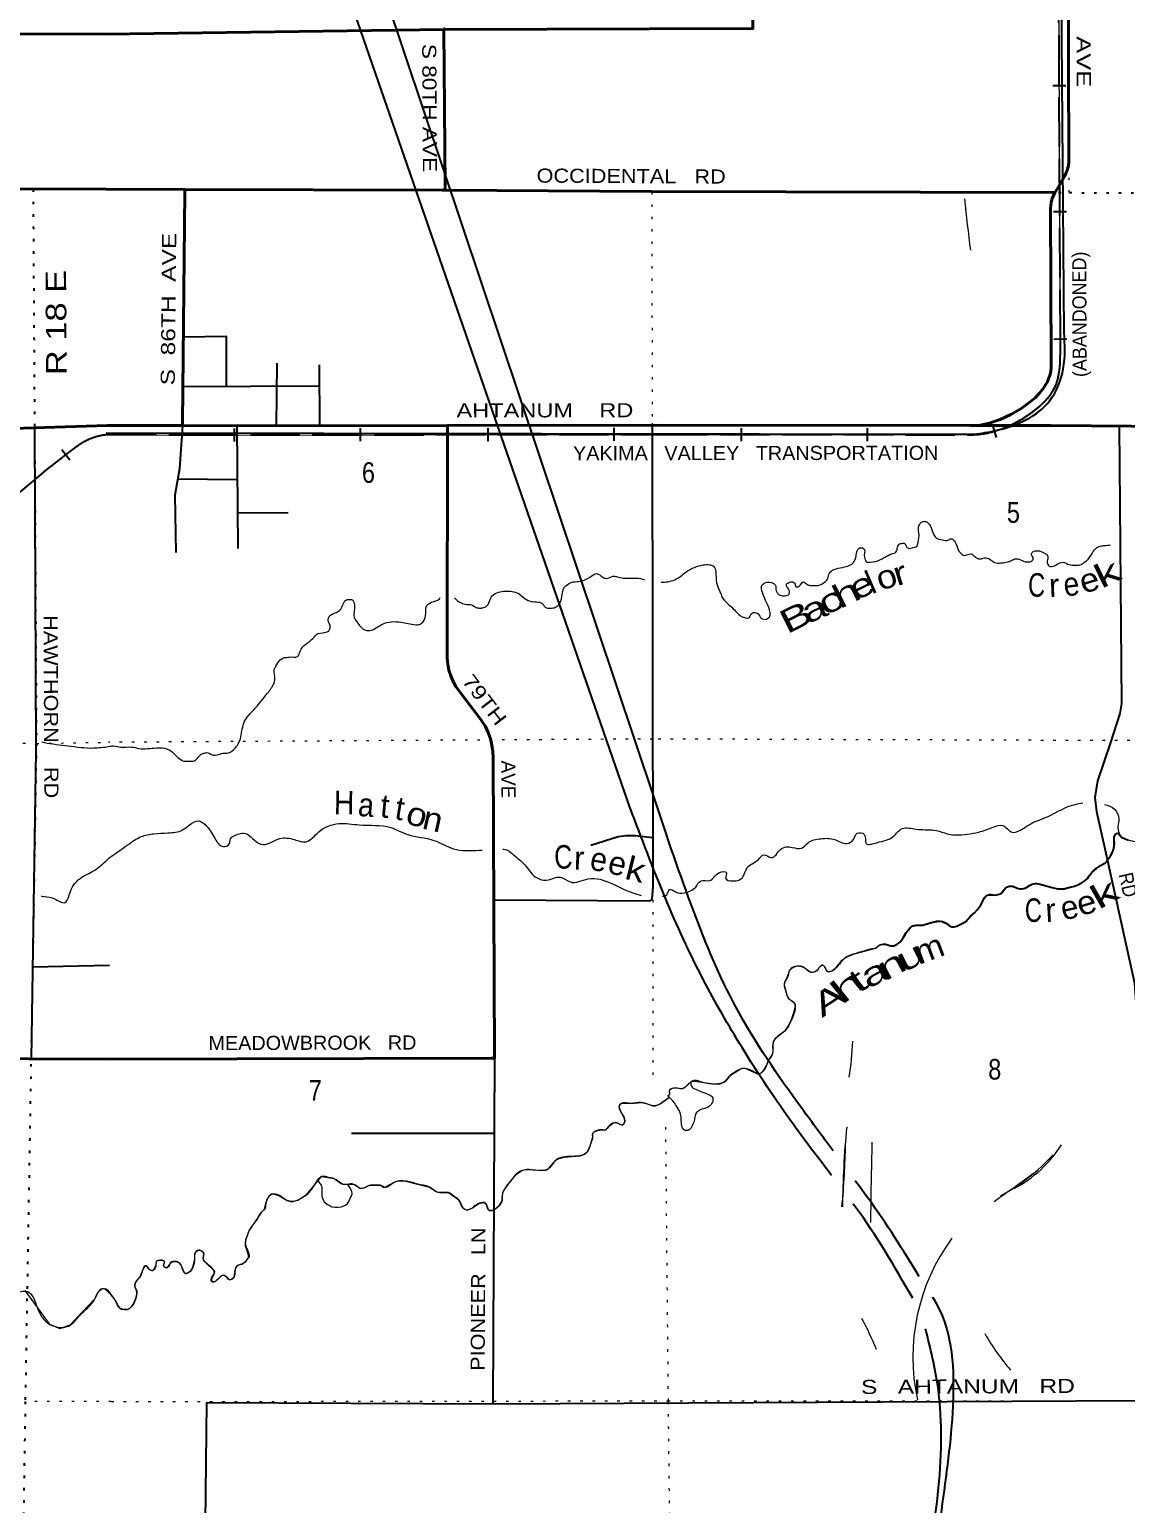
# Model space of a CAD drawing. Header units: feet. Extents: x -6 to 252658, y -374658 to -170635.
# Drawn here: x 93999 to 103324, y -353948 to -341405 of the extents above; entities that cross this region are included whole.
import ezdxf

# ---------------------------------------------------------------- set-up
doc = ezdxf.new("R2010")
doc.units = ezdxf.units.FT
doc.header["$LTSCALE"] = 70
for name, pattern in [('DOT_DASHED', [7.7, 5, -1.2, 0.3, -1.2]), ('DOTTED', [1.5, 0.3, -1.2]), ('LONG_DASHED', [7.5, 6, -1.5])]:
    doc.linetypes.add(name, pattern=pattern)
for name, color, linetype, lineweight in [('26', 7, 'Continuous', 40), ('27', 7, 'Continuous', 13), ('29', 7, 'Continuous', 25), ('30', 7, 'Continuous', 13), ('34', 7, 'Continuous', 25), ('39', 7, 'Continuous', 13), ('44', 7, 'DOT_DASHED', 13), ('55', 7, 'Continuous', 13), ('56', 7, 'Continuous', 13), ('57', 7, 'Continuous', 13), ('58', 7, 'Continuous', 13), ('6', 7, 'DOTTED', 25), ('63', 7, 'Continuous', 25), ('7', 7, 'DOTTED', 13)]:
    doc.layers.add(name, color=color, linetype=linetype, lineweight=lineweight)
doc.layers.add('41', color=7, linetype='Continuous')

msp = doc.modelspace()

# ---------------------------------------------------------------- linework, layer by layer
at = {"layer": '26'}
for p, q in [((92118.69, -341438.65), (94646.38, -341445.63)), ((97524.2, -341406.76), (94646.37, -341445.78)), ((102728.13, -342793.03), (102722.86, -342793.01)), ((95299.56, -344776.56), (94660.11, -344774.26))]:
    msp.add_line(p, q, dxfattribs=at)
for points in [[(97524.2, -341406.76), (100153.7, -341396.61), (100164.48, -340085.73)], [(102722.86, -342793.01), (102724.43, -342789.94), (102740.91, -342764.63), (102807.41, -342649.97), (102816.77, -342630.89), (102827.63, -342602.65), (102835.47, -342573.43), (102840.22, -342543.55), (102841.82, -342513.34), (102831.98, -340096.31)], [(97536.62, -342773.81), (97536.39, -342748.75), (97524.2, -341406.76)], [(89521.43, -342765.97), (92152.04, -342758.75), (94651.82, -342765.65)], [(97536.62, -342773.81), (97511, -342773.67), (95319.91, -342767.52), (94651.82, -342765.65)], [(95299.56, -344776.56), (95299.84, -344748.34), (95319.69, -342789.16), (95319.91, -342767.52)], [(102722.86, -342793.01), (99291.24, -342783.08), (97536.62, -342773.81)], [(102072.04, -344775.36), (102100.31, -344769.04), (102164.42, -344754.69), (102258.15, -344723.54), (102348.11, -344682.76), (102433.31, -344632.8), (102512.82, -344574.21), (102554.68, -344539.29), (102592.66, -344500.19), (102626.35, -344457.33), (102643.89, -344429.46), (102659.1, -344404.41), (102669.31, -344379.46), (102679.07, -344350.45), (102687.06, -344314.7), (102691.27, -344278.3), (102691.65, -344241.67), (102685.77, -342925.63), (102687.24, -342904.03), (102692, -342874.2), (102699.84, -342845.03), (102710.7, -342816.84), (102722.86, -342793.01)], [(88734.54, -345614.11), (88818.61, -345598.26), (89438.22, -345459.72), (89623.33, -345418.72), (89869.91, -345371.11), (91213.49, -345163.24), (91247.52, -345156.95), (91582.78, -345081.84), (92184.91, -344923.06), (92230.62, -344910.33), (92461.48, -344861.46), (92696.18, -344836.99), (94660.11, -344774.26)], [(94682.37, -350167.41), (97927.51, -350157.58), (97956.53, -350157.49), (97956.39, -350132.5), (97942.74, -347605.07), (97941.15, -347549.35), (97933.75, -347494.11), (97920.61, -347439.94), (97901.89, -347387.45), (97877.77, -347337.19), (97848.54, -347289.74), (97838.48, -347275.67), (97656.71, -347038.73), (97627.38, -346996.94), (97602.57, -346952.32), (97582.57, -346905.35), (97567.58, -346856.54), (97557.78, -346806.44), (97553.27, -346755.59), (97553.12, -346724.99), (97553.1, -346724.79), (97555.37, -344799.92), (97555.4, -344774.1)], [(95299.56, -344776.56), (95354.88, -344776.76), (97555.4, -344774.1)], [(102072.04, -344775.36), (102001.72, -344775.27), (99352.79, -344771.92), (97555.4, -344774.1)], [(106797.58, -344809.97), (102687.32, -344776.14), (102072.04, -344775.36)], [(94682.37, -350167.41), (89158.3, -350143.04), (88719.32, -350141.11), (88693.14, -350140.99)]]:
    msp.add_lwpolyline(points, dxfattribs=at)
at = {"layer": '29'}
for p, q in [((96103.74, -344245.23), (96096.19, -344779.14)), ((96462.52, -344259.01), (96465.35, -344775.42)), ((95302.93, -344443.72), (96460.74, -344438.89)), ((95761.72, -344776.27), (95770.62, -345822.76)), ((95260.72, -345229.06), (95765.62, -345235.24)), ((95768.04, -345519.1), (96200.64, -345515.65)), ((94025.66, -349381.12), (94679.07, -349368.08)), ((97956.53, -350157.49), (97940.12, -353101.27)), ((96739.37, -350796.42), (97952.97, -350795.73))]:
    msp.add_line(p, q, dxfattribs=at)
for points in [[(95673.61, -344442.17), (95673.61, -344017.14), (95307.18, -344023.88)], [(103268.82, -344780.93), (103289.59, -347139.49), (103275.01, -347226.71), (103192.99, -347480.13), (103085.97, -347797.97), (103063.77, -347939.98), (103076.25, -348058.2), (103160.8, -348440.94), (103401.29, -349521.33), (103414.66, -349723.17), (103442.77, -350450.93), (103455.19, -353074.23), (97960.61, -353101.17), (95504.28, -353091.43), (95491.37, -354361), (94699.68, -354362.88)], [(95299.56, -344776.56), (95276.1, -345142.63), (95235.75, -345369.35), (95243.81, -345855.36)], [(97949.26, -348811.83), (99275.12, -348818.45), (99293.12, -348807.02), (99299.57, -348776.89), (99303.87, -348695.12), (99298.47, -344771.85)], [(94040.59, -344794.05), (94054.15, -347545.53), (94013.49, -350165.02)], [(98774.04, -348346.49), (99007.09, -348271.22), (99075.43, -348263.55), (99151.18, -348262.61), (99303.3, -348281.24)]]:
    msp.add_lwpolyline(points, dxfattribs=at)
at = {"layer": '34'}
for p, q in [((99318.94, -347958.14), (94640.92, -334006.14)), ((99109.45, -348030.32), (94626.98, -335083.38)), ((102802.51, -343982.74), (102742.2, -336705.02)), ((94651.81, -344838.29), (102059.68, -344848.56))]:
    msp.add_line(p, q, dxfattribs=at)
at = {"layer": '34', "lineweight": 13}
for p, q in [((102771.65, -344241.31), (102765.77, -342925.27)), ((94655.06, -344854.24), (95354.59, -344856.76)), ((95354.98, -344856.76), (99352.89, -344851.92)), ((99352.69, -344851.92), (102001.62, -344855.27)), ((94122.61, -345171.53), (91792.3, -347134.65))]:
    msp.add_line(p, q, dxfattribs=at)
msp.add_lwpolyline([(102765.77, -342925.27), (102741.77, -337553.85), (102733.66, -336644.16)], dxfattribs=at)
for centre, radius, start, end in [((102200.64, -344157.36), 600.78, 306.83045, 331.67567), ((101914.06, -343844.91), 1023.6, 281.58141, 309.38644), ((94711.41, -345353.88), 505.13, 96.0839, 127.3863), ((102005.24, -343974.52), 880.76, 269.76437, 277.53011), ((98981.42, -351138.89), 7695.28, 126.4943, 129.15351)]:
    msp.add_arc(centre, radius, start, end, dxfattribs=at)
at = {"layer": '34'}
for points in [[(102057.66, -344846.56), (102240.11, -344813.23), (102676.06, -344567.51), (102794.61, -344291.81), (102802.51, -343982.74)], [(100823.1, -351155.45), (100503.26, -350730.03), (100060.87, -350068.02), (99731.31, -349489.22), (99408.7, -348796), (99109.43, -348028.32)], [(100835.65, -350945.93), (100572.02, -350588.93), (100007.64, -349721.4), (99649.94, -348910.12), (99318.94, -347958.14)], [(101568.81, -352015.5), (101141.51, -351360.1), (101024.12, -351201.14)], [(101513.15, -352200.92), (101026.03, -351425.39), (101005.38, -351397.92)], [(100963.73, -360123.58), (100698.91, -359618.45), (100398.72, -358965.19), (100319.55, -358408.17), (100411.15, -357921.78), (100663.45, -357281.41), (101014.32, -356475.59), (101360.86, -355635.7), (101621.77, -354840.74), (101767.67, -353946.55), (101859.63, -353060.86), (101687.6, -352197.7), (101683.34, -352191.19)], [(101660.1, -361639.86), (101258.64, -361292.51), (100723.49, -360769.85), (100293.34, -360131.85), (100059.79, -359544.17), (99971.96, -358915), (100010.91, -358360.89), (100240.09, -357600.36), (100556.59, -356977.44), (100814.4, -356499.52), (101262.82, -355638.62), (101551.5, -354817.32), (101726.98, -353872.69), (101728.62, -352961.77), (101622.54, -352462.29)]]:
    msp.add_spline(points, degree=3, dxfattribs=at)
at = {"layer": '39'}
for points in [[(99373.28, -346108), (99430.19, -346104.69), (99540.5, -346056.3), (99586.59, -346020.08), (99731.01, -345961.58), (99785.21, -345959.47), (99815.34, -345969.44), (99839.6, -346043.65), (99849.83, -346131.94), (99876.07, -346196.12), (99890.21, -346232.21), (99986.79, -346334.38), (100063.24, -346402.46), (100089.35, -346410.44), (100097.39, -346412.43), (100117.46, -346412.38), (100141.48, -346376.21), (100179.6, -346368.11), (100197.69, -346378.11), (100225.88, -346416.18), (100270.06, -346422.11), (100298.11, -346397.97), (100300.05, -346365.86), (100271.77, -346285.62), (100227.33, -346165.29), (100227.28, -346141.21), (100259.33, -346113.05), (100311.53, -346110.94), (100347.73, -346142.98), (100347.75, -346148.99), (100355.88, -346193.13), (100369.97, -346211.17), (100406.13, -346223.13), (100450.29, -346219.04), (100462.31, -346208.97), (100464.26, -346184.88), (100448.14, -346154.82), (100438.04, -346126.73), (100456.07, -346112.65), (100494.2, -346106.55), (100508.28, -346116.55), (100514.34, -346132.6), (100516.37, -346144.64), (100546.48, -346142.57), (100580.53, -346106.37), (100620.73, -346130.38), (100648.85, -346136.34), (100654.87, -346136.33), (100709.08, -346136.22), (100769.23, -346103.98), (100791.26, -346075.84), (100805.21, -346031.65), (100843.28, -346001.48), (100983.72, -345961.05), (101005.78, -345944.95), (101021.78, -345920.83), (101041.68, -345840.51), (101055.69, -345820.42), (101085.79, -345816.34), (101099.87, -345826.34), (101102.03, -345896.58), (101110.11, -345918.65), (101112.13, -345924.67), (101126.21, -345936.67), (101154.32, -345938.63), (101226.56, -345922.43), (101334.84, -345868.02), (101370.94, -345851.89), (101384.9, -345809.71), (101402.91, -345781.57), (101416.96, -345779.54), (101441.04, -345777.49), (101453.11, -345787.49), (101463.2, -345813.57), (101487.31, -345821.55), (101527.44, -345811.43), (101533.46, -345811.42), (101563.44, -345749.14), (101567.36, -345706.98), (101563.19, -345636.74), (101581.19, -345604.59), (101595.22, -345594.53), (101609.27, -345590.49), (101639.41, -345600.46), (101679.72, -345672.64), (101715.98, -345732.77), (101766.21, -345748.73)], [(101766.21, -345748.73), (101812.39, -345750.64), (101840.46, -345738.54), (101854.53, -345744.53), (101917.01, -345856.8), (101929.08, -345866.82), (101941.15, -345878.84), (102009.39, -345866.66), (102041.55, -345890.67), (102083.76, -345910.66), (102137.94, -345900.52), (102182.16, -345922.51), (102210.3, -345940.52), (102260.5, -345944.42), (102346.79, -345926.18), (102382.89, -345910.05), (102415.01, -345912), (102471.27, -345933.96), (102499.39, -345935.91), (102505.41, -345935.9), (102519.45, -345931.86), (102539.47, -345907.74), (102523.32, -345865.62), (102541.35, -345847.52), (102641.76, -345865.38), (102659.87, -345881.4), (102663.91, -345897.45), (102657.99, -345941.62), (102674.12, -345971.69), (102694.2, -345975.66), (102742.34, -345955.5), (102790.49, -345939.34), (102844.74, -345959.3), (102896.94, -345963.22), (102902.96, -345963.2), (102935.08, -345961.13), (102975.18, -345938.97), (103029.25, -345880.66), (103071.29, -345820.36), (103109.38, -345802.23), (103145.5, -345796.13), (103197.2, -345791.68)], [(98699.43, -346100.16), (98771.62, -346061.88), (98825.77, -346035.68), (98876.02, -346065.68), (98908.16, -346075.65), (98962.32, -346057.47), (98998.47, -346061.42), (99050.69, -346073.36), (99149.06, -346073.15), (99163.12, -346073.13), (99233.51, -346086.16)], [(97615.68, -346241.07), (97649.86, -346272.9), (97720.18, -346296.84), (97758.33, -346300.78), (97800.54, -346322.77), (97832.68, -346328.73), (97862.78, -346324.65), (97900.87, -346298.48), (97922.82, -346242.24), (97928.82, -346232.19), (97974.92, -346197.98), (98091.33, -346185.69), (98147.57, -346197.63), (98215.94, -346249.66), (98266.18, -346271.65), (98328.43, -346277.54), (98364.59, -346293.52), (98376.69, -346311.56), (98396.79, -346325.57), (98440.96, -346329.49), (98481.09, -346317.37), (98505.14, -346297.24), (98533.03, -346202.86), (98535.01, -346192.82), (98542.98, -346164.71), (98563, -346138.58), (98607.1, -346110.39), (98641.22, -346104.29), (98699.43, -346100.16)], [(94671.51, -347506.77), (94713.56, -347501.23), (94773.82, -347511.14), (94868.17, -347510.94), (94930.43, -347522.85), (95078.98, -347518.54), (95173.36, -347528.37), (95227.65, -347566.39), (95324.16, -347632.43), (95362.3, -347630.34), (95392.41, -347632.29), (95460.53, -347571.93), (95486.61, -347561.85), (95504.67, -347557.8), (95562.94, -347579.76), (95627.15, -347567.58), (95633.17, -347565.56), (95679.33, -347563.46), (95721.45, -347545.31), (95759.52, -347507.1), (95775.52, -347484.98), (95809.36, -347358.47), (95829.29, -347292.2), (95907.37, -347193.69), (96023.49, -347052.96), (96077.51, -346972.57), (96087.47, -346936.42), (96081.25, -346852.14), (96095.24, -346824.01), (96131.25, -346769.75), (96169.35, -346749.6), (96199.46, -346747.53), (96205.48, -346745.51), (96279.75, -346741.34), (96301.73, -346695.13), (96409.89, -346586.54), (96451.96, -346546.3), (96530.22, -346532.09), (96544.25, -346522.03), (96556.19, -346473.84), (96540.05, -346437.75), (96542, -346413.66), (96648.23, -346337.17), (96678.21, -346272.88), (96688.21, -346262.83), (96722.32, -346254.73), (96738.39, -346256.7), (96750.45, -346262.7), (96760.54, -346282.75), (96758.74, -346381.11), (96760.81, -346405.18), (96793.05, -346457.3), (96857.42, -346517.37), (96905.61, -346517.28), (97001.85, -346464.9), (97158.4, -346448.52), (97284.92, -346470.34), (97315.03, -346468.27), (97335.09, -346458.2), (97365.09, -346407.96), (97370.96, -346341.72), (97370.95, -346335.69), (97372.92, -346321.64), (97419, -346279.39), (97487.19, -346249.15), (97493.98, -346237.36)], [(94103.73, -347466.34), (94125.82, -347471.56), (94326.82, -347500.48), (94543.81, -347519.24), (94671.51, -347506.77)], [(99384.17, -348781.17), (99420.11, -348767.64), (99444, -348723.3), (99494.3, -348743.16), (99568.64, -348750.83), (99666.82, -348702.12), (99708.76, -348651.67), (99785.05, -348647.28), (99869.07, -348578.54), (99929.33, -348580.25), (99921.51, -348626.52), (99985.88, -348650.32), (100066.07, -348619.78), (100105.85, -348537.19), (100197.92, -348470.42), (100249.94, -348427.96), (100310.29, -348451.78), (100390.29, -348381.05), (100488.62, -348364.49), (100566.97, -348372.15), (100620.99, -348327.67), (100731.27, -348290.96), (100849.79, -348298.42), (100952.36, -348332.08), (101008.43, -348297.64), (101040.32, -348245.24), (101100.61, -348254.99), (101117.03, -348331.28), (101207.37, -348324.81), (101347.7, -348271.87), (101423.7, -348205.18), (101542.21, -348210.63), (101692.86, -348217.94), (101877.8, -348259.24), (101879.81, -348259.23), (102074.49, -348234.16), (102198.81, -348193.36), (102281.08, -348178.89), (102355.64, -348234.8), (102435.87, -348214.31), (102517.98, -348163.67), (102672.31, -348098.6), (102842.62, -348015.37), (102960.24, -347985.88)], [(103143.82, -347999.34), (103145.79, -347999.82), (103230.31, -348039.61), (103266.84, -348121.83), (103259.1, -348186.18), (103269.41, -348244.41)], [(94675.38, -348454.81), (94825.44, -348349.91), (94949.59, -348272.94), (95057.92, -348248.29), (95176.37, -348241.68), (95300.77, -348216.96), (95356.81, -348176.49), (95438.98, -348139.91), (95505.45, -348183.81), (95578.24, -348291.98), (95646.83, -348357.96), (95698.94, -348335.6), (95708.78, -348293.35), (95744.79, -348263.03), (95847.15, -348250.47), (95913.67, -348304.41), (95986.13, -348340.23), (96128.48, -348289.29), (96253.03, -348298.73), (96351.51, -348316.34), (96459.57, -348233.41), (96629.94, -348162.24), (96804.7, -348173.45), (97071.9, -348196.26), (97216.76, -348255.85), (97439.9, -348305), (97604.9, -348376.55), (97823.86, -348389.55), (97849.71, -348388.44)], [(104720.52, -348117.12), (104680.37, -348121.23), (104648.33, -348157.41), (104572.12, -348189.68), (104505.92, -348215.9), (104343.38, -348246.33), (104156.77, -348288.85), (103966.09, -348305.29), (103871.7, -348283.41), (103759.23, -348263.56), (103662.87, -348263.75), (103482.28, -348306.26), (103402, -348316.46), (103327.69, -348296.54), (103287.49, -348276.54), (103265.34, -348246.48), (103239.25, -348252.56), (103225.3, -348298.75), (103227.33, -348308.77), (103225.45, -348364.98), (103193.5, -348443.32), (103173.48, -348469.45), (103163.48, -348487.53), (103087.3, -348533.85), (103019.19, -348600.22), (102997.18, -348632.37), (102943.06, -348670.62), (102882.89, -348696.83), (102834.73, -348706.96), (102798.62, -348717.07), (102603.81, -348679.32), (102597.78, -348677.33), (102539.55, -348675.44), (102455.33, -348715.75), (102413.17, -348715.84), (102366.96, -348695.86), (102320.79, -348699.97), (102280.72, -348738.18), (102276.73, -348748.22), (102218.57, -348770.41), (102148.3, -348770.56), (102128.26, -348786.66), (102084.28, -348869.03), (102050.24, -348911.24), (102002.16, -348953.49), (101990.15, -348967.56), (101968.11, -348991.69), (101926.01, -349017.87), (101851.79, -349042.1), (101829.69, -349034.12), (101799.52, -349010.1), (101733.24, -348992.17), (101652.98, -349010.39), (101604.82, -349024.54), (101504.47, -349036.78), (101472.42, -349070.97), (101402.39, -349173.47), (101342.24, -349203.69), (101269.93, -349187.78), (101227.79, -349199.91), (101197.74, -349222.05), (101189.71, -349224.07), (101007.13, -349274.61), (100944.96, -349300.83), (100832.79, -349413.45), (100812.74, -349421.53), (100786.63, -349419.57), (100756.41, -349371.45), (100746.36, -349367.47), (100722.31, -349381.56), (100708.3, -349403.67), (100674.22, -349425.82), (100650.14, -349429.88), (100595.86, -349391.86), (100559.68, -349375.87), (100515.52, -349377.97), (100469.41, -349404.15), (100465.41, -349410.19), (100447.47, -349470.43), (100421.49, -349520.65), (100431.65, -349580.85), (100453.89, -349645.02), (100512.23, -349701.1), (100514.29, -349725.18), (100472.41, -349851.71), (100434.42, -349918.02), (100344.24, -349992.46), (100326.25, -350026.62), (100320.45, -350122.96), (100276.44, -350199.32), (100272.46, -350213.37), (100216.42, -350287.75), (100194.34, -350291.81), (100170.23, -350279.82), (100099.9, -350249.85), (100051.71, -350247.95), (100023.65, -350264.05)], [(98027.07, -348380.81), (98034.68, -348380.48), (98115.22, -348426.31), (98212.01, -348512.26), (98300.84, -348614.32), (98397.37, -348644), (98517.75, -348619.3), (98598.26, -348659.1), (98752.76, -348632.22), (98949.75, -348671.45), (99132.87, -348752.96), (99202.56, -348773.53)], [(94101.33, -348778.5), (94102.01, -348778.63), (94190.46, -348794.16), (94303.16, -348833.68), (94346.74, -348738.91), (94444.38, -348619.68), (94562.43, -348552.6), (94675.38, -348454.81)], [(100023.65, -350264.05), (99963.51, -350304.32), (99907.43, -350362.63), (99837.2, -350378.83), (99720.73, -350363.01), (99634.39, -350355.16), (99624.22, -350366.79)], [(99443.13, -350494.28), (99433.92, -350480.01), (99445.93, -350463.92), (99443.86, -350439.84), (99449.85, -350423.77), (99489.97, -350409.64), (99558.24, -350415.53), (99578.29, -350403.44), (99625.72, -350362.65), (99622.07, -350368.66)], [(99624.22, -350366.79), (99630.47, -350397.31), (99666.66, -350423.33), (99771.15, -350465.26), (99813.37, -350497.3), (99813.4, -350511.34), (99799.45, -350551.51), (99765.38, -350577.68), (99723.25, -350591.8), (99681.14, -350613.97), (99661.15, -350648.13), (99655.22, -350692.3), (99633.24, -350738.5), (99619.24, -350762.61), (99601.19, -350772.68), (99573.09, -350772.74), (99544.83, -350704.56), (99532.6, -350616.27), (99500.35, -350562.15), (99496.32, -350554.13), (99443.13, -350494.28)], [(99439.99, -350493.06), (99393.88, -350528.25), (99327.71, -350562.51), (99203.18, -350534.65), (99112.85, -350542.87), (99058.65, -350538.97), (99032.56, -350545.04), (99018.53, -350557.11), (99038.78, -350631.33), (99058.93, -350665.4), (99059.03, -350711.56), (99041.01, -350727.66), (99020.91, -350721.68), (98996.79, -350707.68), (98972.7, -350707.73), (98928.6, -350737.92), (98904.58, -350766.07), (98878.48, -350770.14), (98868.45, -350768.15), (98806.25, -350784.33), (98790.23, -350800.43), (98790.29, -350830.52), (98776.34, -350876.72), (98744.39, -350955.06), (98680.23, -350989.31), (98638.09, -350993.4), (98481.57, -351023.83), (98449.53, -351060.02), (98399.45, -351108.29), (98359.31, -351114.39), (98248.88, -351106.59), (98230.82, -351106.63), (98140.56, -351144.94), (98100.52, -351193.19), (98040.48, -351273.6), (98018.55, -351343.89), (98020.61, -351365.96), (98000.63, -351406.13), (97954.54, -351446.37), (97906.37, -351452.49), (97878.13, -351392.34), (97870.09, -351386.33)], [(97870.09, -351386.33), (97811.9, -351398.5), (97769.82, -351430.7), (97725.7, -351450.86), (97701.59, -351444.88), (97639.16, -351352.69), (97623.07, -351342.69), (97564.77, -351302.66), (97490.49, -351302.82), (97460.36, -351294.85), (97396.02, -351252.83), (97301.63, -351230.96), (97259.43, -351216.99), (97146.99, -351203.17), (97112.87, -351209.27), (97018.63, -351257.62), (96982.46, -351239.63), (96974.42, -351239.65), (96898.14, -351239.81), (96841.98, -351264), (96813.89, -351266.07), (96757.6, -351232.06), (96699.38, -351232.18), (96663.24, -351230.25), (96588.86, -351182.24), (96552.71, -351176.29), (96484.43, -351166.4), (96468.4, -351176.46), (96424.36, -351232.75), (96360.3, -351317.18), (96300.17, -351357.44), (96290.15, -351363.48), (96221.92, -351377.67), (96181.74, -351365.71), (96143.54, -351337.69), (96091.3, -351315.72), (96049.15, -351319.82), (96029.13, -351343.94), (96009.17, -351396.17), (95999.24, -351444.35), (95977.2, -351462.46), (95929.2, -351538.83), (95891.16, -351587.08), (95843.21, -351691.54), (95835.3, -351741.73), (95859.65, -351860.09), (95851.64, -351868.13), (95845.64, -351878.18), (95815.6, -351906.34), (95767.46, -351924.5), (95745.48, -351972.72), (95739.57, -352020.89), (95699.47, -352045.06), (95665.27, -352011.01), (95649.2, -352005.02), (95571.03, -352061.38), (95548.94, -352059.42), (95558.87, -352009.23), (95570.86, -351987.13), (95564.78, -351959.04), (95498.4, -351900.98), (95492.36, -351894.96), (95478.27, -351874.93), (95476.11, -351808.69), (95468.06, -351802.69), (95447.97, -351792.7), (95411.87, -351808.83), (95403.99, -351875.08), (95396.04, -351913.23), (95368.07, -351971.49), (95352.03, -351981.56), (95325.96, -351991.64), (95309.86, -351973.61), (95275.57, -351903.44), (95237.39, -351887.46), (95219.33, -351889.5), (95211.31, -351891.53), (95169.26, -351939.79), (95153.2, -351939.82), (95139.11, -351921.78), (95145.08, -351901.7), (95147.07, -351891.66), (95092.84, -351879.73), (95080.81, -351885.77), (95074.85, -351915.9), (95052.87, -351962.1), (95018.73, -351956.15), (94992.57, -351926.1), (94982.53, -351926.11), (94962.54, -351960.28), (94958.55, -351972.32), (94944.58, -352010.49), (94902.54, -352062.75), (94894.59, -352096.89), (94904.68, -352120.95), (94912.77, -352147.03), (94908.83, -352181.15)], [(96451.59, -351196.21), (96458.28, -351208.43), (96480.57, -351238.66), (96486.7, -351282.8), (96498.94, -351369.07), (96539.17, -351405.11), (96575.34, -351423.1), (96673.69, -351414.88), (96687.73, -351408.83), (96733.75, -351338.49), (96743.71, -351306.36), (96729.57, -351268.25), (96708.61, -351233)], [(89637.8, -353792.61), (89961.06, -353786.59), (90185.58, -353726.89), (90311.3, -353601.45), (90446.87, -353447.81), (90667.11, -353345.91), (90833.4, -353286.58), (91026.39, -353319.57), (91241.3, -353326.28), (91411.68, -353278.98), (91461.25, -353180.16), (91462.74, -353097.71), (91562.88, -353056.88), (91725.13, -352993.55), (91943.38, -352893.68), (92105.56, -352818.28), (92234.12, -352825.53), (92338.07, -352752.5), (92359.2, -352601.57), (92424.62, -352468.47), (92580.39, -352332.79), (92736.44, -352241.35), (92914.38, -352119.61), (93096.5, -352021.97), (93268.75, -351952.55), (93417.33, -351949.62), (93552.06, -351978.95), (93639.25, -352111.11), (93692.18, -352225.39), (93814.58, -352210.56), (93894.56, -352155.78), (93980.84, -352145.19), (94064.02, -352279.39), (94171.37, -352423.49), (94330.1, -352438.6), (94425.91, -352347.53), (94551.56, -352212.04), (94591.27, -352141.42), (94635.29, -352117.02), (94690.62, -352169.93)], [(94908.83, -352181.15), (94874.89, -352263.51), (94858.87, -352279.61), (94838.82, -352293.69), (94814.74, -352297.76), (94770.55, -352287.81), (94732.28, -352225.67), (94690.63, -352169.94)]]:
    msp.add_spline(points, degree=3, dxfattribs=at)
at = {"layer": '44', "lineweight": 25}
msp.add_lwpolyline([(101259.92, -349189.33), (101272.5, -349187.56), (101282.29, -349188.29), (101317.25, -349200.38), (101327.79, -349203.28), (101338.72, -349204.09), (101348.88, -349202.41), (101368.12, -349196.45), (101381.96, -349189.56), (101397.14, -349178.48), (101406.89, -349168.68), (101429.14, -349139.23), (101458.91, -349089.97), (101490.21, -349048.16), (101509.19, -349034.46), (101530.66, -349028.74), (101595.51, -349026.53), (101616.26, -349021.24), (101673.11, -349005.02), (101735.17, -348991.9), (101747.97, -348991.73), (101765.21, -348995.21), (101801.74, -349011.33), (101825.77, -349031.65), (101837.84, -349038.45), (101845.81, -349041.42), (101864.9, -349040.79), (101888.28, -349034.57), (101935.3, -349013.25), (101965.42, -348994.28), (102006.07, -348949.34), (102039.91, -348920.8), (102065.3, -348894.23), (102089.89, -348860.52), (102123.53, -348793.79), (102131.43, -348782.61), (102141.39, -348773.99), (102149.59, -348770.09), (102161.07, -348767.76), (102207.3, -348771.35), (102226.51, -348768.88), (102248.71, -348763.29), (102265.58, -348755.9), (102276.17, -348748.68), (102284.18, -348733.61), (102300.94, -348714.36), (102319.91, -348700.43), (102333.86, -348695.27), (102349.04, -348693.77), (102368.99, -348696.36), (102385.92, -348703.75), (102402.71, -348712.47), (102412.73, -348715.75), (102425.5, -348717.49), (102442.43, -348717.54), (102457.64, -348715.22), (102474.53, -348708.66), (102512.33, -348685.81), (102530.24, -348677.69), (102540.04, -348675.36), (102558.37, -348673.55), (102585.4, -348674.81), (102700.3, -348707.35), (102745.42, -348716.22), (102767.88, -348718.15), (102802.02, -348716.56), (102831.73, -348707.72), (102888.39, -348695.26), (102916.78, -348684.04), (102952.7, -348665.32), (102981.31, -348646.42), (103000.7, -348628.37), (103014.74, -348606.03), (103038.1, -348579.83), (103073.08, -348546.34), (103099.23, -348525.37), (103154.51, -348496.04), (103164.83, -348485.8), (103173.98, -348468.74), (103196.88, -348437.84), (103213.56, -348404.31), (103221.09, -348382.51), (103227.22, -348353.98), (103227.27, -348308.14), (103228.21, -348273.97), (103241.95, -348249.62), (103252.34, -348244.78), (103263.74, -348245.62), (103289.71, -348277.84), (103319.68, -348293.34), (103347.89, -348304.1)], dxfattribs=at)
at = {"layer": '44'}
for points in [[(99442.49, -350492.6), (99434.67, -350481.17), (99434.02, -350476.18), (99443.82, -350467.57), (99445.99, -350463.3), (99443.65, -350442.4), (99445.07, -350432.36), (99451.24, -350422.46), (99466.11, -350413.74), (99494.15, -350409.34), (99506.83, -350410.51), (99535.87, -350417.11), (99545.77, -350417.88), (99552.77, -350417.13), (99567.05, -350410.99), (99585.54, -350397.89), (99625.18, -350360.36), (99632.72, -350355.46), (99659.4, -350355.52), (99737.58, -350365.2), (99823.65, -350377.28), (99852.59, -350379.39), (99875.01, -350376.23), (99889.79, -350371.43), (99907.11, -350362.82), (99919.24, -350353.79), (99955.6, -350310.87), (99985.34, -350289.24), (100035.33, -350256.76), (100055.77, -350246.34), (100068.59, -350244.08), (100078.3, -350244.43), (100093.73, -350247.71), (100110.22, -350253.91), (100191.86, -350290.68), (100197.59, -350292.83), (100209.39, -350291.62), (100226.86, -350279.34), (100250.05, -350254.1), (100266.48, -350226.57), (100279.98, -350191.55), (100317.56, -350129.93), (100322.82, -350114.81), (100324.65, -350099.52), (100322.86, -350057.18), (100329.84, -350016.74), (100354.41, -349981.57), (100434.43, -349918.01), (100456.39, -349883.78), (100481.9, -349829.47), (100502.94, -349768.44), (100515.29, -349715.58), (100509.79, -349696.35), (100503.74, -349688.55), (100490.55, -349677.7), (100462.92, -349657.67), (100453.83, -349644.88), (100439, -349605.72), (100423.38, -349549.93), (100421.24, -349522.67), (100428.38, -349502.76), (100446.39, -349473.11), (100468.12, -349405.56), (100496.06, -349385.49), (100507.51, -349380.67), (100533.79, -349374.05), (100551.95, -349374.2), (100566.85, -349378.25), (100598.72, -349393.46), (100639.56, -349424.44), (100655.28, -349430.91), (100677.16, -349424.42), (100702.29, -349408.91), (100710.51, -349401.19), (100718.19, -349386.75), (100725.95, -349378.3), (100733.28, -349372.83), (100745.32, -349367.66), (100752.97, -349369.23), (100760.83, -349375.43), (100765.51, -349382.4), (100777.3, -349410.88), (100783.8, -349417.92), (100787.82, -349420.11), (100799.51, -349422.79), (100814.31, -349421.13), (100834.2, -349412.52), (100849.33, -349400.66), (100911.11, -349327.95), (100927.78, -349312.25), (100943.81, -349301.45), (100966.97, -349289.81), (100988.36, -349280.82), (101017.08, -349271.77), (101157.59, -349232.78), (101198.16, -349221.93), (101203.68, -349219.43), (101222.94, -349202.84), (101228.75, -349199.45), (101244.43, -349193.25), (101259.92, -349189.33)], [(95872.7, -351619.49), (95979.91, -351459.47), (95999.42, -351443.95), (96013.45, -351383.21), (96035.05, -351333.58), (96049.02, -351319.91), (96067.85, -351313.34), (96120.41, -351326.12), (96190.03, -351369.76), (96219.52, -351377.52), (96238.46, -351377.53), (96282.34, -351367.26), (96356.8, -351320.84), (96482.9, -351166.37), (96590.03, -351182.47), (96649.29, -351225.75), (96662.99, -351230.22), (96763.9, -351233.14), (96810.6, -351265.31), (96847, -351262.28), (96877.73, -351245.43), (96898.76, -351239.81), (96986.54, -351240.2), (97011.66, -351256.36), (97022.56, -351256.98), (97112.96, -351209.25), (97148.08, -351203.17), (97199.69, -351205.86), (97299.58, -351230.34), (97401.29, -351254.8), (97458.13, -351293.89), (97494.3, -351304.13), (97522.87, -351300.67), (97563.33, -351301.92), (97650.97, -351363.37), (97685.22, -351428.01), (97699.85, -351443.59), (97723.51, -351451.33), (97766.86, -351432.47), (97821.28, -351394.04), (97861.96, -351385.87), (97882.82, -351398.05), (97900.14, -351446.07), (97911.7, -351455.13), (97937.97, -351454.14), (97955.57, -351445.68), (97997.68, -351409.84), (98019.13, -351371.82), (98027.39, -351302.02), (98060.75, -351244.61), (98138.28, -351147.28), (98179.95, -351118.53), (98207.82, -351109.78), (98236.44, -351106.4), (98376.4, -351114.75), (98399.93, -351107.99), (98416.75, -351095.23), (98477.26, -351026.75), (98504.91, -351012.63), (98548.36, -351001.78), (98686.02, -350988.28), (98721.4, -350975.94), (98744.45, -350954.97), (98756.15, -350934.08), (98767.71, -350903.63), (98790.87, -350826.9), (98789.07, -350808.91), (98791.04, -350798.54), (98798.75, -350789.21), (98812.2, -350781.24), (98832.12, -350773.4), (98847.29, -350769.86), (98865.66, -350768.17), (98887.93, -350770.31), (98901.69, -350767.49), (98911.95, -350760.13), (98924.49, -350742.23), (98936.14, -350731.54), (98958.57, -350715.19), (98978.71, -350705.91), (98995.72, -350707.28), (99025.93, -350724.02), (99040.98, -350727.66), (99056.3, -350716.06), (99063.73, -350697.37), (99060.95, -350670.69), (99031.98, -350617.47), (99018.16, -350581.64), (99020.12, -350553.91), (99033.19, -350544.76), (99048.39, -350539.98), (99111.23, -350542.87), (99208.5, -350534.69), (99252.82, -350546.55), (99277.44, -350556.55), (99302.69, -350563.36), (99325, -350563.14), (99340.37, -350558.57), (99365.41, -350546.68), (99385.47, -350534.04), (99442.49, -350492.6)], [(94690.84, -352170.21), (94734.59, -352228.99), (94756.25, -352271.47), (94767.29, -352284.88), (94782.33, -352294.79), (94805.48, -352297.94), (94832.69, -352295.96), (94848.54, -352287.88), (94870.51, -352268.89), (94883.61, -352249.82), (94906.11, -352191.14), (94912.16, -352167.43), (94912.46, -352145.52), (94894.76, -352097.47), (94894.12, -352084.41), (94905.43, -352057.97), (94939.25, -352020.41), (94950.27, -351995.5), (94964.89, -351954.1), (94982.88, -351925.76), (94989.97, -351925.03), (94996.96, -351929.45), (95015.1, -351953.19), (95025.04, -351959.92), (95038.86, -351965.35), (95049.1, -351964.88), (95057.63, -351955.81), (95068.07, -351935.13), (95075.58, -351913.21), (95080.3, -351886.47), (95086.95, -351881.29), (95095.44, -351879.26), (95114.59, -351877.41), (95136.65, -351881.31), (95147.05, -351891.61), (95139.79, -351918.12), (95140.96, -351928.76), (95155.09, -351940.91), (95166.24, -351941.12), (95174.74, -351935.64), (95200.15, -351898.93), (95212.68, -351891.09), (95231.81, -351887.74), (95249.95, -351888.92), (95272.42, -351900.59), (95285.72, -351916.36), (95304.99, -351965.31), (95317.8, -351985.45), (95326.35, -351991.73), (95332.3, -351991.57), (95347.21, -351984.36), (95368.77, -351970.73), (95379.63, -351956.19), (95392.38, -351926.59), (95400.18, -351894.78), (95404.77, -351867.89), (95404.19, -351824.2), (95411.76, -351808.97), (95424.59, -351797.15), (95436.67, -351792.21), (95448.11, -351792.74), (95468.86, -351803.18), (95478.09, -351811.34), (95481.27, -351822.06), (95475.76, -351856.21), (95477.45, -351873.36), (95489.29, -351891.51), (95516.56, -351917.06), (95568.73, -351964.8), (95571.66, -351975.2), (95569.37, -351991.14), (95547.11, -352038.14), (95546.31, -352052.68), (95553.17, -352062.67), (95567.02, -352062.41), (95579.19, -352057.75), (95624.36, -352015.94), (95643.23, -352005.59), (95655.33, -352006.26), (95665.02, -352010.86), (95675.46, -352020.37), (95691.55, -352040.21), (95704.61, -352045.43), (95720.56, -352039.52), (95730.92, -352031.4), (95743.3, -352012.28), (95744.67, -351975.97), (95752.13, -351951.56), (95762.23, -351931.13), (95772.33, -351920.33), (95782.01, -351916.12), (95805.88, -351911.12), (95820.25, -351902.74), (95841.6, -351883.09), (95859.49, -351860.46), (95862.77, -351847.58), (95862.57, -351834.46), (95835.89, -351755.25), (95840.05, -351703.15), (95868.12, -351627.54), (95872.7, -351619.49)], [(93959.93, -352135.58), (94169.4, -352421.27), (94258.38, -352459.64), (94343.7, -352426.79), (94555.81, -352206.73), (94583.72, -352151.83), (94610.03, -352122.07), (94635.46, -352117.18), (94690.58, -352169.94)]]:
    msp.add_lwpolyline(points, dxfattribs=at)
at = {"layer": '55'}
for centre, major_axis, start_param, end_param in [((113009.61, -341785.65), (7066.67, -8569.86), 4.11847438, 4.15824035), ((108650.12, -351492.35), (4921.78, -5968.19), 3.92584394, 4.013998), ((145056.42, -351996.3), (27913.26, -33895.57), 3.99802538, 4.0135464), ((101423.92, -349790.16), (1114.59, -1351.41), 6.08854532, 6.41666368), ((103225.49, -352703.81), (1088.8, -1320.16), 3.38947479, 4.23518086)]:
    msp.add_ellipse(centre, major_axis=major_axis, ratio=0.999794, start_param=start_param, end_param=end_param, dxfattribs=at)
at = {"layer": '56'}
msp.add_ellipse((103879.08, -351501.38), major_axis=(1283.97, -1556.83), ratio=0.999794, start_param=4.54202322, end_param=4.72973547, dxfattribs=at)
at = {"layer": '57'}
for centre, major_axis, start_param, end_param in [((98445.58, -349915.87), (1628.66, -1974.6), 0.72222389, 0.84284194), ((94575.46, -350795.79), (4051.57, -4912.02), 0.78246063, 0.86704811), ((101868.38, -350312.59), (688.3, -834.54), 6.08330535, 6.59526433), ((98247.61, -353866.94), (2038.45, -2471.41), 1.27562164, 1.36632456)]:
    msp.add_ellipse(centre, major_axis=major_axis, ratio=0.999794, start_param=start_param, end_param=end_param, dxfattribs=at)
at = {"layer": '58'}
msp.add_ellipse((75168.42, -313046.49), major_axis=(29830.44, -36199.31), ratio=0.999794, start_param=6.20825357, end_param=6.218047, dxfattribs=at)
at = {"layer": '6'}
for points in [[(70256.89, -342826.61), (70880.91, -342829.86), (72674.15, -342834.87), (76264.64, -342840.83), (77989.41, -342814.09), (78933.4, -342843.22), (81548.03, -342862.47), (83349, -342819.17), (86883.01, -342785.27), (88754.41, -342765.67), (92152.04, -342758.75), (93955.33, -342764.92), (94651.82, -342765.65)], [(94029.65, -342767.25), (94057.6, -347480.02), (93962.69, -353080.25), (93883.81, -358360.69), (93833.03, -363638.94), (93749.8, -366173.87)], [(94651.82, -342765.65), (97537.71, -342773.78), (99289.94, -342782.02), (102846.28, -342793.93), (104696.88, -342798.49)]]:
    msp.add_lwpolyline(points, dxfattribs=at)
at = {"layer": '63'}
for p, q in [((102814.62, -341883.75), (102704.01, -341884.25)), ((102822.02, -342955.94), (102711.41, -342956.44)), ((102824.26, -344041.73), (102713.65, -344042.23)), ((102226.37, -344878.41), (102194.3, -344772.55)), ((95742.01, -344912.4), (95741.88, -344801.79)), ((96814.22, -344908.49), (96814.09, -344797.88)), ((97900.01, -344909.79), (97899.88, -344799.18)), ((98972.22, -344905.88), (98972.08, -344795.27)), ((100057.47, -344908.92), (100057.61, -344798.31)), ((101129.68, -344907.67), (101129.82, -344797.06)), ((94340.87, -345070.41), (94274.58, -344981.87))]:
    msp.add_line(p, q, dxfattribs=at)
at = {"layer": '63', "linetype": 'LONG_DASHED'}
for points in [[(102769.65, -344041.15), (102764.67, -342925.28), (102740.67, -337553.86)], [(102595.73, -344608.49), (102600.6, -344604.2), (102608.3, -344597.16), (102615.96, -344589.99), (102623.44, -344582.68), (102630.77, -344575.24), (102638.02, -344567.63), (102645.08, -344559.95), (102652.07, -344552.17), (102658.9, -344544.2), (102665.54, -344536.15), (102672.08, -344527.96), (102678.49, -344519.72), (102684.76, -344511.28), (102690.86, -344502.82), (102691.15, -344502.39)], [(94660.42, -344850.47), (95354.59, -344855.66), (95354.97, -344855.66), (99352.78, -344850.83), (102001.61, -344854.17), (102017.01, -344854.16), (102032.32, -344853.78), (102047.63, -344853.14), (102063.03, -344852.32), (102078.34, -344851.15), (102093.57, -344849.71), (102115.69, -344847.39), (102132.76, -344843.73), (102150.24, -344839.77), (102167.57, -344835.53), (102184.82, -344830.93), (102201.91, -344826.04), (102219.01, -344820.86), (102236.02, -344815.47), (102252.88, -344809.65), (102269.66, -344803.61), (102286.37, -344797.22), (102302.99, -344790.61), (102319.38, -344783.64), (102335.7, -344776.45), (102351.86, -344768.98), (102367.96, -344761.16), (102383.82, -344753.12), (102399.68, -344744.79), (102415.25, -344736.18), (102430.8, -344727.28), (102446.06, -344718.09), (102461.25, -344708.68), (102476.2, -344699.08), (102491.08, -344689.11), (102505.67, -344678.86), (102520.1, -344668.46), (102534.46, -344657.71), (102595.93, -344610.1)], [(91791.6, -347133.81), (94121.91, -345170.69), (94190.85, -345115.11), (94296.23, -345032.37), (94404.03, -344951.66), (94409.63, -344947.43), (94416.74, -344942.27), (94423.97, -344937.14), (94431.3, -344932.2), (94438.68, -344927.4), (94446.21, -344922.68), (94453.75, -344918.15), (94461.37, -344913.69), (94469.12, -344909.38), (94476.9, -344905.25), (94484.77, -344901.24), (94492.68, -344897.33), (94500.72, -344893.58), (94508.75, -344889.97), (94516.92, -344886.51), (94525.08, -344883.19), (94533.34, -344880), (94541.62, -344876.97), (94549.96, -344874.1), (94558.34, -344871.34), (94566.82, -344868.75), (94575.32, -344866.29), (94583.85, -344863.99), (94592.41, -344861.82), (94601.02, -344859.85), (94609.66, -344858), (94618.3, -344856.29), (94627, -344854.73), (94635.72, -344853.35), (94644.51, -344852.11), (94651.33, -344850.74), (94659.6, -344850.28)]]:
    msp.add_lwpolyline(points, dxfattribs=at)
for centre, radius, start, end in [((98568.91, -344095.72), 4201.08, 357.94551, 0.7321), ((102087.87, -344212.82), 680.28, 341.67677, 357.11548), ((102323.82, -344241.46), 449.82, 325.08146, 335.60891)]:
    msp.add_arc(centre, radius, start, end, dxfattribs=at)
at = {"layer": '7'}
for p, q in [((99293.07, -342788.32), (99296.74, -344765.05)), ((94694.39, -353080.87), (93962.69, -353080.25))]:
    msp.add_line(p, q, dxfattribs=at)
for points in [[(102845.19, -342793.94), (102821.77, -337553.31), (102804.75, -335645.34)], [(97537.13, -342773.77), (97504.32, -337525.63), (97502.7, -336495.44)], [(99296.72, -344754.64), (99296.74, -344764.8), (99297, -344870.64)], [(99297.66, -345142.01), (99303.27, -347445.54), (99301.31, -350347)], [(91633.1, -347458.46), (94057.6, -347480.02), (94671.24, -347470.83)], [(105966.26, -347476.96), (104619.63, -347460.9), (99301.51, -347442.9), (94671.24, -347470.83)], [(99487.66, -366146.9), (99539.48, -363679.1), (99514.45, -361009.51), (99473.37, -358370.25), (99463.64, -355728.58), (99434.38, -353076.17), (99412.3, -350688.77)], [(94694.39, -353080.87), (99429.35, -353074.03), (104746.87, -353072.54), (110026.22, -353065.27), (115371.92, -353106.28), (120695.24, -353000.94), (125944.55, -353028.39)]]:
    msp.add_lwpolyline(points, dxfattribs=at)

# ---------------------------------------------------------------- texts
at = {"layer": '27'}
for s, rotation, width, p in [('S   64TH   AVE', 270.233, 1.35, (102903.33, -340427.68)), ('S 80TH AVE', 270.358, 1.2, (97339.51, -341527.82)), ('OCCIDENTAL   RD', 359.697, 1.15, (98312.57, -342708.53)), ('S  86TH  AVE', 89.42, 1.3, (95234.68, -344434.12)), ('AHTANUM    RD', 0.069, 1.25, (97631.93, -344706.87)), ('79TH', 307.494, 1.25, (97673.8, -346950.94)), ('MEADOWBROOK   RD', 0.174, 1.05, (95521.84, -350090.23))]:
    msp.add_text(s, height=120, rotation=rotation, dxfattribs=dict(at, width=width)).set_placement(p)
msp.add_text('AVE', height=120, rotation=270.31, dxfattribs=at).set_placement((98013.08, -347626.15))
at = {"layer": '30'}
for s, rotation, width, p in [('HAWTHORN    RD', 270.282, 1.15, (94118.45, -346388.77)), ('RD', 282.549, 0.9, (103265.03, -348594.76)), ('PIONEER   LN', 89.681, 1.15, (97871.69, -352819.5)), ('S   AHTANUM   RD', 0.281, 1.3, (101073.52, -353015.91))]:
    msp.add_text(s, height=120, rotation=rotation, dxfattribs=dict(at, width=width)).set_placement(p)
at = {"layer": '41'}
for s, rotation, p in [('l', 23.388, (101166.85, -346212.79)), ('r', 2.421, (102676.54, -346236.61)), ('t', 354.523, (96977.18, -348108.76)), ('t', 350.622, (97098.65, -348124.96)), ('r', 358.339, (98629.1, -348554)), ('e', 346.95, (98908.01, -348580.66)), ('r', 3.341, (102647.11, -349000.21)), ('e', 12.681, (102795, -348987.76))]:
    msp.add_text(s, height=200, rotation=rotation, dxfattribs=at).set_placement(p)
for s, rotation, width, p in [('o', 18.142, 1.15, (101237.9, -346183.31)), ('r', 17.086, 1.25, (101379.67, -346143.2)), ('C', 358.806, 0.75, (102492.9, -346230.14)), ('e', 16.776, 1.1, (102964.5, -346208.6)), ('k', 25.943, 1.55, (103117.74, -346167.12)), ('h', 26.954, 1.5, (100893.42, -346340.73)), ('e', 25.954, 1.35, (101031.1, -346269.03)), ('e', 6.912, 0.9, (102807.61, -346230.66)), ('B', 26.773, 1.5, (100443.78, -346553.7)), ('a', 23.354, 1.4, (100616.98, -346466.44)), ('c', 26.408, 1.55, (100765.25, -346398.88)), ('H', 359.185, 0.9, (96587.59, -348082.52)), ('a', 355.437, 0.9, (96789.29, -348096.78)), ('o', 342.21, 1.15, (97186.29, -348153.84)), ('n', 347.589, 1.1, (97330.92, -348203.87)), ('C', 2.509, 0.8, (98467.53, -348549.21)), ('e', 350.406, 0.95, (98758.09, -348553.49)), ('k', 346.138, 1.2, (99053.95, -348630.11)), ('k', 29.659, 1.65, (103095.34, -348899.32)), ('C', 0.968, 0.75, (102468.85, -349000.07)), ('e', 16.681, 1.1, (102939.63, -348952.21)), ('m', 20.611, 1.1, (101572.65, -349362.92)), ('n', 28.071, 1.55, (101276.43, -349506.11)), ('u', 26.685, 1.55, (101433.39, -349432.99)), ('t', 34.108, 1.55, (101051.9, -349613.59)), ('a', 26.625, 1.5, (101131, -349571.06)), ('h', 38.803, 1.85, (100911.87, -349708.67)), ('A', 33.227, 1.55, (100740.55, -349817.73))]:
    msp.add_text(s, height=200, rotation=rotation, dxfattribs=dict(at, width=width)).set_placement(p)
at = {"layer": '6', "width": 1.25}
msp.add_text('R 18 E', height=175, rotation=90.34, dxfattribs=at).set_placement((94315.33, -344345.42))
at = {"layer": '63'}
for s, rotation, width, p in [('(ABANDONED)', 90.256, 0.95, (102994.1, -344362.33)), ('YAKIMA   VALLEY   TRANSPORTATION', 0.069, 1.05, (98623.38, -345071.16))]:
    msp.add_text(s, height=120, rotation=rotation, dxfattribs=dict(at, width=width)).set_placement(p)
at = {"layer": '7', "width": 0.85}
for s, p in [('6', (96827.14, -345263.2)), ('5', (102314.47, -345602.8)), ('8', (102155.69, -350340.54)), ('7', (96375.22, -350521.21))]:
    msp.add_text(s, height=175.6, dxfattribs=at).set_placement(p)

doc.saveas('drawing.dxf')
